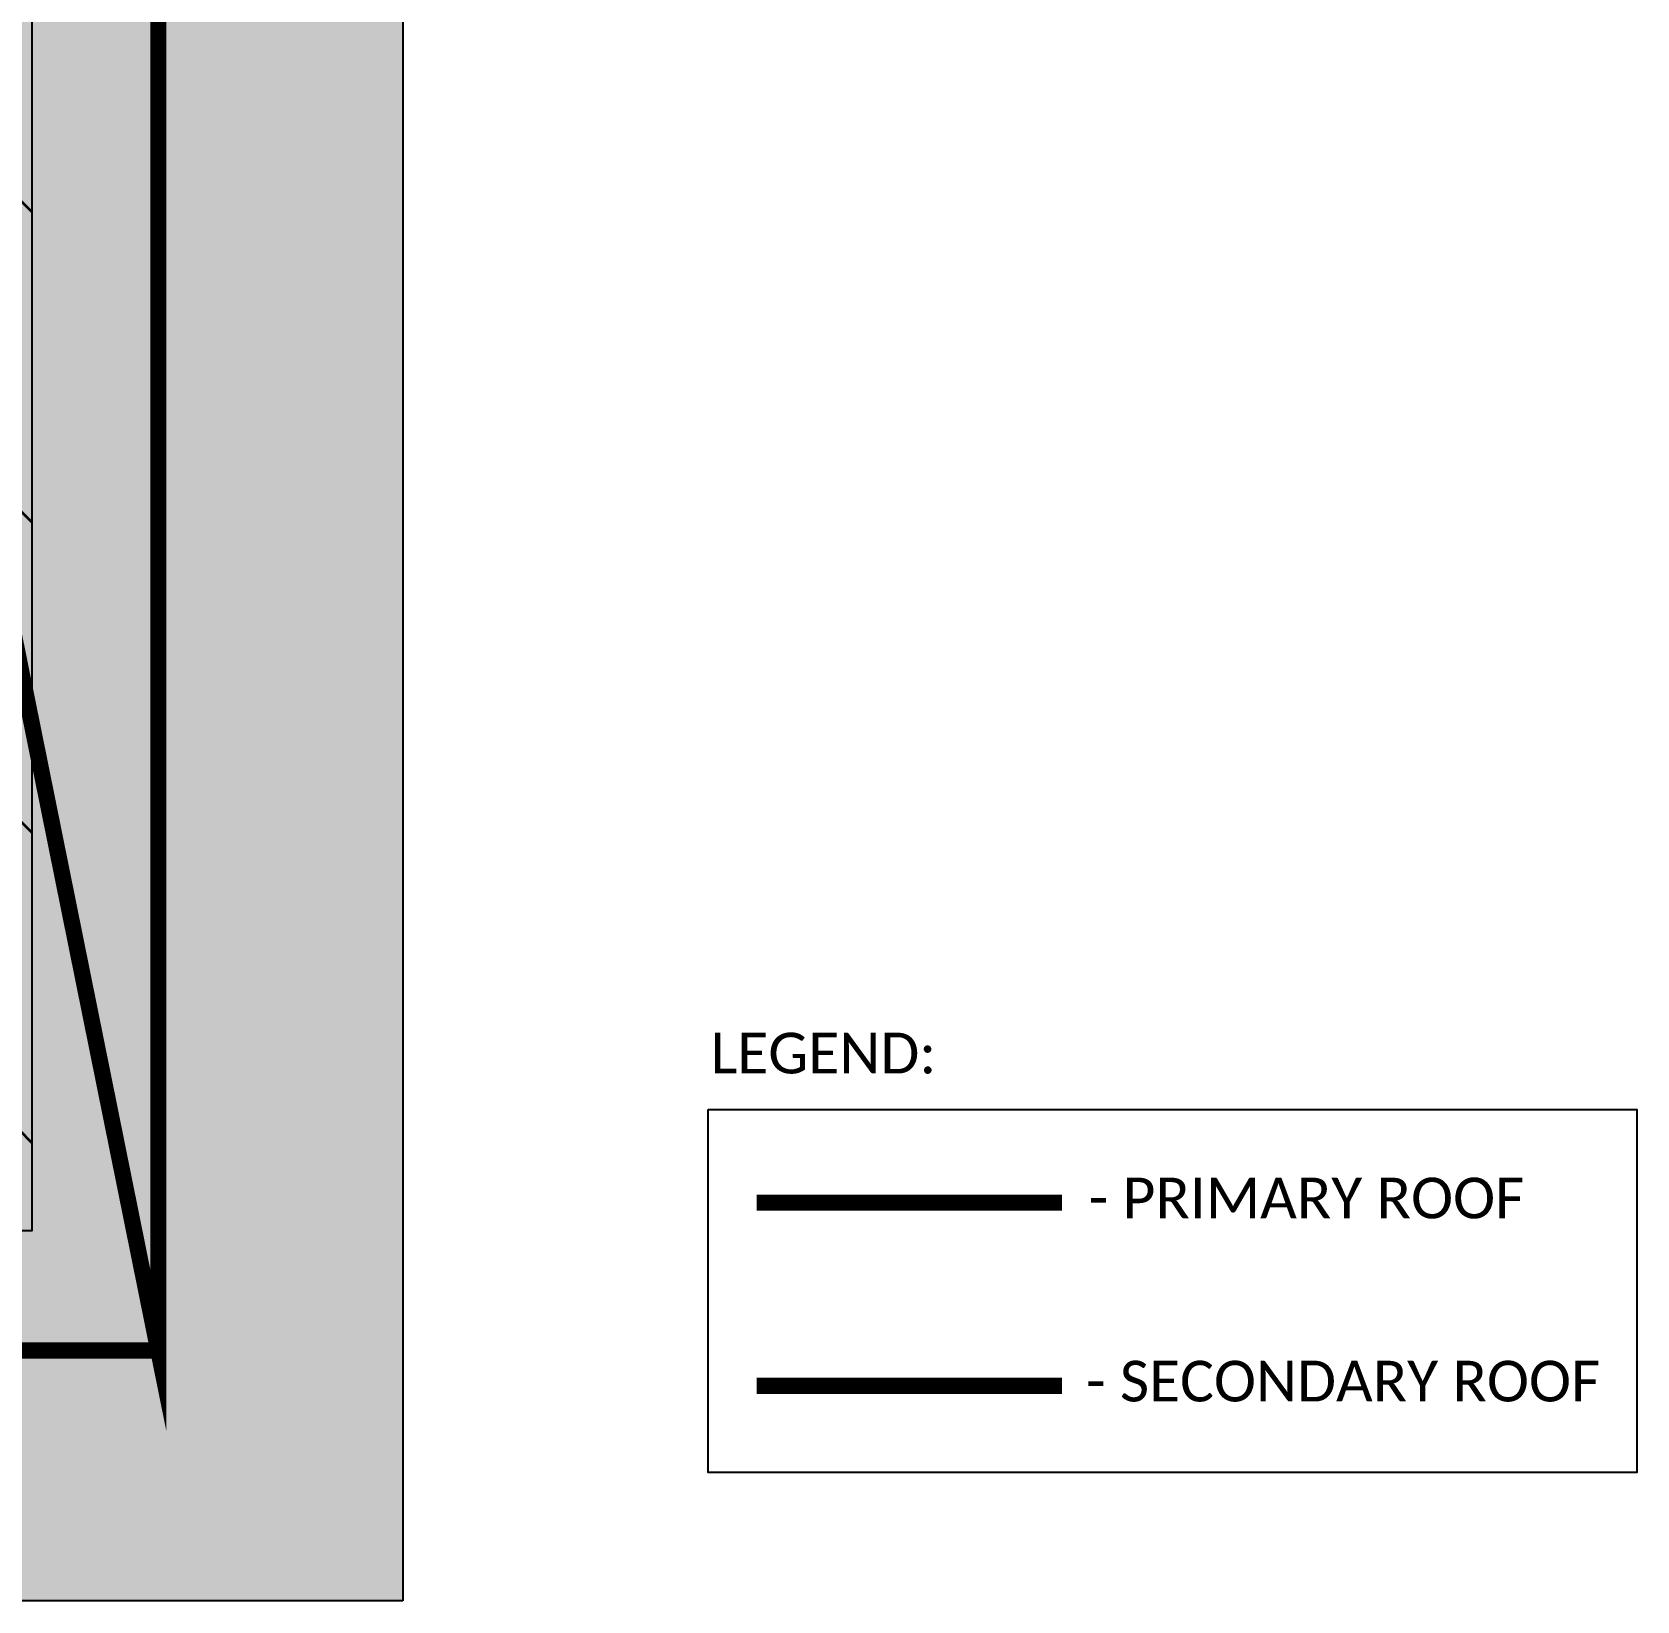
# Model space of a CAD drawing. Header units: millimetres. Extents: x -620 to 116137, y -21481 to 17762.
# Drawn here: x 13640 to 17580, y -2960 to 892 of the extents above; entities that cross this region are included whole.
import ezdxf

# ---------------------------------------------------------------- set-up
doc = ezdxf.new("R2010")
doc.units = ezdxf.units.MM
doc.header["$LTSCALE"] = 150
doc.linetypes.add('1625E_Roof Plan$0$DASHED', pattern=[0.75, 0.5, -0.25])
for name, color, linetype in [('1625_East Villa$0$ad-Elevation 10', 8, 'Continuous'), ('1625E_Roof Plan$0$ad-Primary Roof', 5, 'Continuous'), ('1625E_Roof Plan$0$ad-Secondary Roof', 6, 'Continuous'), ('1625E_Roof Plan$0$ad-Text main', 7, 'Continuous')]:
    doc.layers.add(name, color=color, linetype=linetype)
doc.layers.add('1625_East Villa$0$ad-Landscape', color=7, linetype='Continuous', lineweight=35, true_color=0x007f00)
doc.layers.add('1625_East Villa$0$ad-Verandah', color=7, linetype='Continuous', true_color=0xa57c52)
doc.styles.add('1625E_Roof Plan$0$Standard', font='calibril.ttf')

# ---------------------------------------------------------------- blocks, each defined once
blk = doc.blocks.new('1625_East Villa$0$zw$959F')
at = {"transparency": 33554559}
h = blk.add_hatch(color=43, dxfattribs=at)
h.dxf.hatch_style = 1
h.paths.add_polyline_path([(1520, -8875), (0, -8875), (0, -13620), (-5920, -13620), (-5920, -15670), (1520, -15670)])
h = blk.add_hatch(dxfattribs=at)
h.set_pattern_fill('GRASS', color=74, angle=180)
h.set_pattern_definition([(270, (2430, -10400), (17.960512, -17.960512), [4.7625, -31.158524]), (225, (2430, -10400), (17.96051, -17.96051), [4.7625, -20.6375]), (315, (2430, -10400), (17.96051, 17.96051), [4.7625, -20.6375])])
h.paths.add_polyline_path([(2430, -16580), (-2370, -16580), (-2370, -15670), (1520, -15670), (1520, -10475), (2430, -10475)])
h = blk.add_hatch(color=256, dxfattribs=at)
h.dxf.hatch_style = 1
h.set_gradient(color1=(153, 204, 0), color2=(63, 127, 0), tint=1, name='INVSPHERICAL')
h.paths.add_polyline_path([(2430, -16580), (-2370, -16580), (-2370, -15670), (1520, -15670), (1520, -10475), (2430, -10475)])
at = {"layer": '1625_East Villa$0$ad-Landscape', "transparency": 33554687}
h = blk.add_hatch(dxfattribs=at)
h.set_pattern_fill('DOLMIT', color=44, scale=10, angle=90)
h.set_pattern_definition([(90, (-1096435.54, 661200.024), (-63.5, 5e-14), []), (135, (-1096435.54, 661200.02), (-126.999913, -126.999913), [89.80256, -179.605122])])
h.paths.add_polyline_path([(1520, -8875), (0, -8875), (0, -13620), (-5920, -13620), (-5920, -15670), (1520, -15670)])
at = {"layer": '1625_East Villa$0$ad-Elevation 10'}
blk.add_lwpolyline([(2430, -16580), (-2370, -16580), (-2370, -15670), (1520, -15670), (1520, -10475), (2430, -10475)], close=True, dxfattribs=at)
at = {"layer": '1625_East Villa$0$ad-Verandah', "lineweight": 9}
blk.add_lwpolyline([(1520, -8875), (0, -8875), (0, -13620), (-5920, -13620), (-5920, -15670), (1520, -15670)], close=True, dxfattribs=at)
blk = doc.blocks.new('1625E_Roof Plan')
blk.add_lwpolyline([(15300, -1753.1), (17580.3, -1753.1), (17580.3, -2645), (15300, -2645)], close=True)
at = {"layer": '1625E_Roof Plan$0$ad-Primary Roof', "linetype": '1625E_Roof Plan$0$DASHED', "ltscale": 2, "const_width": 40}
blk.add_lwpolyline([(15418.8, -2431.7), (16168.8, -2431.7)], dxfattribs=at)
at = {"layer": '1625E_Roof Plan$0$ad-Secondary Roof', "linetype": '1625E_Roof Plan$0$DASHED', "ltscale": 2, "const_width": 40}
for points in [[(13950, 5195), (13188.8, 1425), (13950, -2345)], [(12570, 5195), (10022.5, 1425), (12570, -2345), (13950, -2345), (13950, 5195)]]:
    blk.add_lwpolyline(points, close=True, dxfattribs=at)
blk.add_lwpolyline([(15418.8, -1982.1), (16168.8, -1982.1)], dxfattribs=at)
at = {"layer": '1625E_Roof Plan$0$ad-Text main', "insert": (15583, -1615.4), "char_height": 100, "width": 524.49, "attachment_point": 5, "style": '1625E_Roof Plan$0$Standard', "bg_fill": 2}
blk.add_mtext('LEGEND:', dxfattribs=at)
at = {"layer": '1625E_Roof Plan$0$ad-Text main', "char_height": 100, "attachment_point": 5, "style": '1625E_Roof Plan$0$Standard', "bg_fill": 2}
for s, insert, width in [('- PRIMARY ROOF', (16769.2, -1971.2), 1048.025), ('- SECONDARY ROOF', (16859.1, -2420.8), 1266.165)]:
    blk.add_mtext(s, dxfattribs=dict(at, insert=insert, width=width))
blk = doc.blocks.new('1625_East Villa')
at = {"layer": '1625_East Villa$0$ad-Verandah'}
blk.add_blockref('1625_East Villa$0$zw$959F', (12120, 13620), dxfattribs=at)
blk.add_blockref('1625E_Roof Plan', (0, 0))

msp = doc.modelspace()

# ---------------------------------------------------------------- block references
msp.add_blockref('1625_East Villa', (0, 0))

doc.saveas('drawing.dxf')
